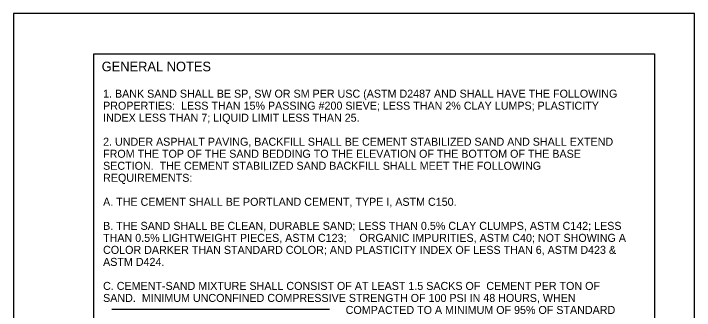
# Model space of a CAD drawing. Extents: x 2082586.6 to 2082595.1, y 13331283.9 to 13331294.9.
# Drawn here: x 2082586.6 to 2082595.1, y 13331291.16 to 13331294.86 of the extents above; entities that cross this region are included whole.
import ezdxf

# ---------------------------------------------------------------- set-up
doc = ezdxf.new("R2010")
doc.units = 0
for name, color, linetype in [('Detail', 7, 'Continuous'), ('Detail Label', 7, 'Continuous'), ('Non-Print', 7, 'Continuous'), ('Sheet Title Block', 7, 'Continuous')]:
    doc.layers.add(name, color=color, linetype=linetype)

msp = doc.modelspace()

# ---------------------------------------------------------------- linework, layer by layer
at = {"layer": 'Detail'}
msp.add_line((2082587.8283, 13331291.1734), (2082590.5449, 13331291.1734), dxfattribs=at)
at = {"layer": 'Non-Print'}
msp.add_lwpolyline([(2082586.6005, 13331283.8645), (2082595.1005, 13331283.8645), (2082595.1005, 13331294.8645), (2082586.6005, 13331294.8645)], close=True, dxfattribs=at)
at = {"layer": 'Sheet Title Block'}
msp.add_lwpolyline([(2082587.6005, 13331294.3645), (2082594.6005, 13331294.3645), (2082594.6005, 13331285.8645), (2082587.6005, 13331285.8645)], close=True, dxfattribs=at)

# ---------------------------------------------------------------- texts
at = {"layer": 'Detail Label'}
for s, height, p in [('GENERAL NOTES', 0.12, (2082587.7005, 13331294.1445)), ('1. BANK SAND SHALL BE SP, SW OR SM PER USC (ASTM D2487 AND SHALL HAVE THE FOLLOWING ', 0.1, (2082587.7177, 13331293.815)), ('PROPERTIES:  LESS THAN 15% PASSING #200 SIEVE; LESS THAN 2% CLAY LUMPS; PLASTICITY ', 0.1, (2082587.7177, 13331293.665)), ('INDEX LESS THAN 7; LIQUID LIMIT LESS THAN 25.', 0.1, (2082587.7177, 13331293.515)), ('2. UNDER ASPHALT PAVING, BACKFILL SHALL BE CEMENT STABILIZED SAND AND SHALL EXTEND ', 0.1, (2082587.7177, 13331293.215)), ('FROM THE TOP OF THE SAND BEDDING TO THE ELEVATION OF THE BOTTOM OF THE BASE ', 0.1, (2082587.7177, 13331293.065)), ('SECTION.  THE CEMENT STABILIZED SAND BACKFILL SHALL MEET THE FOLLOWING ', 0.1, (2082587.7177, 13331292.915)), ('REQUIREMENTS: ', 0.1, (2082587.7177, 13331292.765)), ('A. THE CEMENT SHALL BE PORTLAND CEMENT, TYPE I, ASTM C150. ', 0.1, (2082587.7177, 13331292.465)), ('B. THE SAND SHALL BE CLEAN, DURABLE SAND; LESS THAN 0.5% CLAY CLUMPS, ASTM C142; LESS ', 0.1, (2082587.7177, 13331292.165)), ('THAN 0.5% LIGHTWEIGHT PIECES, ASTM C123;', 0.1, (2082587.7177, 13331292.015)), ('ORGANIC IMPURITIES, ASTM C40; NOT SHOWING A ', 0.1, (2082590.9177, 13331292.015)), ('COLOR DARKER THAN STANDARD COLOR; AND PLASTICITY INDEX OF LESS THAN 6, ASTM D423 & ', 0.1, (2082587.7177, 13331291.865)), ('ASTM D424. ', 0.1, (2082587.7177, 13331291.715)), ('C. CEMENT-SAND MIXTURE SHALL CONSIST OF AT LEAST 1.5 SACKS OF  CEMENT PER TON OF ', 0.1, (2082587.7177, 13331291.415)), ('SAND.  MINIMUM UNCONFINED COMPRESSIVE STRENGTH OF 100 PSI IN 48 HOURS, WHEN', 0.1, (2082587.7177, 13331291.265)), ('COMPACTED TO A MINIMUM OF 95% OF STANDARD', 0.1, (2082590.7468, 13331291.115))]:
    msp.add_text(s, height=height, dxfattribs=at).set_placement(p)

doc.saveas('drawing.dxf')
